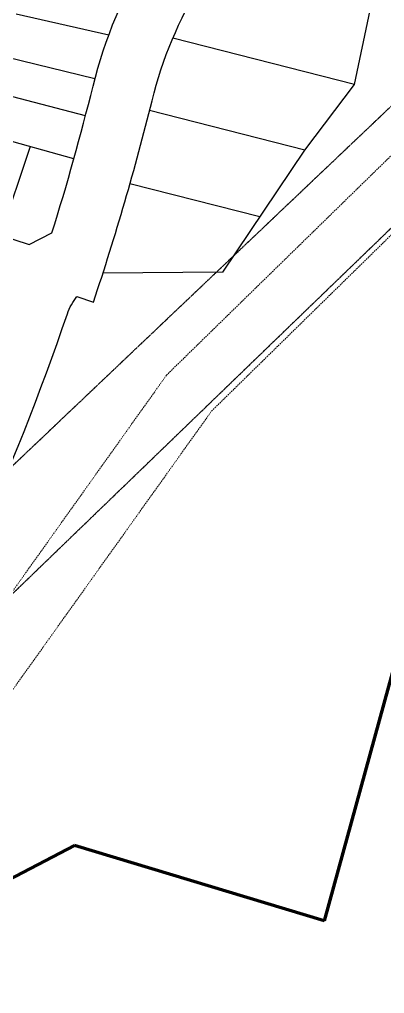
# Model space of a CAD drawing. Extents: x 294483 to 298733, y 6233899 to 6239242.
# Drawn here: x 296487.2 to 296607.3, y 6235892.7 to 6236213.6 of the extents above; entities that cross this region are included whole.
import ezdxf

# ---------------------------------------------------------------- set-up
doc = ezdxf.new("R2010")
doc.units = 0
for name, pattern in [('DASHED', [0.75, 0.5, -0.25]), ('HIDDEN', [9.525, 6.35, -3.175]), ('HIDDEN2', [0.1875, 0.125, -0.0625])]:
    doc.linetypes.add(name, pattern=pattern)
for name, color, linetype, lineweight in [('Cadastre Easements_SP_EXT', 9, 'Continuous', 5), ('Cadastre Land Parcels_SP_EXT', 9, 'Continuous', 5), ('Cadastre Other Property_SP_EXT', 9, 'HIDDEN', 5)]:
    doc.layers.add(name, color=color, linetype=linetype, lineweight=lineweight)
doc.layers.add('Notes', color=7, linetype='Continuous')

msp = doc.modelspace()

# ---------------------------------------------------------------- linework, layer by layer
at = {"layer": 'Cadastre Easements_SP_EXT', "linetype": 'DASHED'}
for points in [[(296167.4161, 6235622.158), (296241.74002, 6235788.67015), (296241.74002, 6235788.67015), (296249.68894, 6235806.12718), (296272.82916, 6235825.83741), (296279.82613, 6235831.79867), (296302.84559, 6235851.23948), (296325.49133, 6235872.41886), (296483.1225, 6236022.67004), (296635.73875, 6236170.22158), (296938.47632, 6236450.61032), (297031.01751, 6236538.0656), (297131.76037, 6236632.73186), (297204.75969, 6236701.32455), (297217.14618, 6236725.85927), (297244.84969, 6236780.73135), (297200.86378, 6236740.57513), (297057.59702, 6236605.20125), (296904.07902, 6236460.04334), (296634.66928, 6236208.953), (296263.47989, 6235855.97373), (296227.9627, 6235824.53964), (296225.61408, 6235822.46087), (296146.8448, 6235650.83187)], [(296179.20315, 6235605.72585), (296249.62121, 6235769.69786), (296249.62121, 6235769.69786), (296301.30004, 6235827.25723), (296313.43312, 6235840.77118), (296440.67543, 6235930.60538), (296550.40986, 6236084.58107), (296635.8093, 6236168.40293), (296635.73875, 6236170.22158), (296635.12351, 6236192.51631), (296635.08846, 6236193.76366), (296535.60268, 6236096.44797), (296483.1225, 6236022.67004), (296426.96369, 6235943.96893), (296325.49133, 6235872.41886), (296300.82136, 6235855.37148), (296279.82613, 6235831.79867), (296274.59458, 6235825.87442), (296241.74002, 6235788.67015), (296232.23797, 6235777.74611), (296165.67124, 6235624.58907)]]:
    msp.add_lwpolyline(points, dxfattribs=at)
at = {"layer": 'Cadastre Land Parcels_SP_EXT', "linetype": 'Continuous'}
for points in [[(296904.07903, 6236460.04306), (296882.64097, 6236465.9231), (296621.91497, 6236465.70607), (296621.23498, 6236461.85105), (296620.11996, 6236455.53509), (296607.12102, 6236381.8921), (296633.16899, 6236263.24603), (296634.66896, 6236208.95309), (296635.08898, 6236193.76403), (296635.12396, 6236192.51607), (296635.73902, 6236170.22206), (296635.80898, 6236168.40303), (296635.87196, 6236166.8111), (296636.04898, 6236162.26903), (296641.99103, 6236069.72604), (296620.851, 6236038.0171), (296587.54996, 6235916.48202), (296505.37103, 6235941.38307), (296313.433, 6235840.77107), (296301.29998, 6235827.25707), (296249.62098, 6235769.69803), (296179.20301, 6235605.7261)], [(296179.20319, 6235605.72575), (296249.62125, 6235769.69785), (296301.30016, 6235827.25715), (296313.43317, 6235840.77107), (296505.37112, 6235941.38299), (296587.54969, 6235916.48211), (296620.85118, 6236038.01666), (296641.99094, 6236069.72586), (296636.04889, 6236162.26912), (296635.8717, 6236166.81083), (296635.80934, 6236168.40294), (296635.73876, 6236170.22162), (296635.12361, 6236192.51624), (296635.08854, 6236193.76376), (296634.66923, 6236208.95291), (296633.16899, 6236263.24611), (296607.12111, 6236381.89228), (296620.12014, 6236455.53465), (296621.23454, 6236461.8507), (296621.9147, 6236465.70571), (296882.64079, 6236465.92283), (296904.07903, 6236460.04324)]]:
    msp.add_lwpolyline(points, dxfattribs=at)
at = {"layer": 'Cadastre Other Property_SP_EXT', "linetype": 'HIDDEN2'}
msp.add_lwpolyline([(296146.84498, 6235650.83208), (296167.41598, 6235622.15813), (296249.11139, 6235805.36734), (296279.82598, 6235831.79922), (296299.97154, 6235848.81159), (296325.49096, 6235872.4191), (296483.12199, 6236022.67009), (296635.73903, 6236170.22202), (296634.66896, 6236208.95307), (296453.89155, 6236037.04424), (296262.96076, 6235855.51447), (296225.61402, 6235822.46104), (296146.84498, 6235650.83208)], close=True, dxfattribs=at)
at = {"layer": 'Notes'}
for p, q in [((296516.56252, 6236208.42477), (296486.06886, 6236215.34563)), ((296597.49786, 6236192.22265), (296602.6637, 6236216.70509)), ((296512.02013, 6236194.04386), (296482.77956, 6236201.21861)), ((296581.09369, 6236170.60278), (296597.49786, 6236192.22265)), ((296508.91524, 6236181.8679), (296479.83331, 6236189.45483)), ((296505.09741, 6236167.72653), (296447.30628, 6236183.85679)), ((296490.66733, 6236171.75416), (296480.94804, 6236142.58814)), ((296554.07944, 6236130.31324), (296581.09369, 6236170.60278)), ((296444.84088, 6236154.62051), (296490.38407, 6236139.44367)), ((296490.38407, 6236139.44367), (296497.87952, 6236143.26941)), ((296554.07944, 6236130.31324), (296514.68462, 6236130.07501))]:
    msp.add_line(p, q, dxfattribs=at)
at = {"layer": 'Notes', "lineweight": 70}
for p, q in [((296620.74279, 6236038.11649), (296587.45222, 6235916.58872)), ((296313.35541, 6235840.8606), (296505.27967, 6235941.48069)), ((296587.45222, 6235916.58872), (296505.27967, 6235941.48069))]:
    msp.add_line(p, q, dxfattribs=at)
at = {"layer": 'Notes', "flags": 128}
for points in [[(296497.87952, 6236143.26941, 0.014577779), (296511.41036, 6236191.66705, -0.152064892), (296560.74609, 6236272.99461, 0.031543177), (296568.75673, 6236281.02716, 0.031543177)], [(296511.56146, 6236120.52556, 0.019582329), (296530.82055, 6236186.84576, -0.152064892), (296573.98931, 6236258.00737, 0.020505342), (296580.49699, 6236264.25113, 0.020505342)], [(296435.10891, 6235966.13071, 0.047282743), (296502.98098, 6236116.67764, -0.088645729), (296506.11789, 6236122.34028), (296511.56146, 6236120.52556)]]:
    msp.add_lwpolyline(points, format="xyb", dxfattribs=at)
for points in [[(296597.49786, 6236192.22265), (296537.67761, 6236207.4597)], [(296581.09369, 6236170.60278), (296530.01137, 6236183.61415)], [(296566.31918, 6236148.5678), (296523.54974, 6236159.46177)]]:
    msp.add_lwpolyline(points, dxfattribs=at)

doc.saveas('drawing.dxf')
